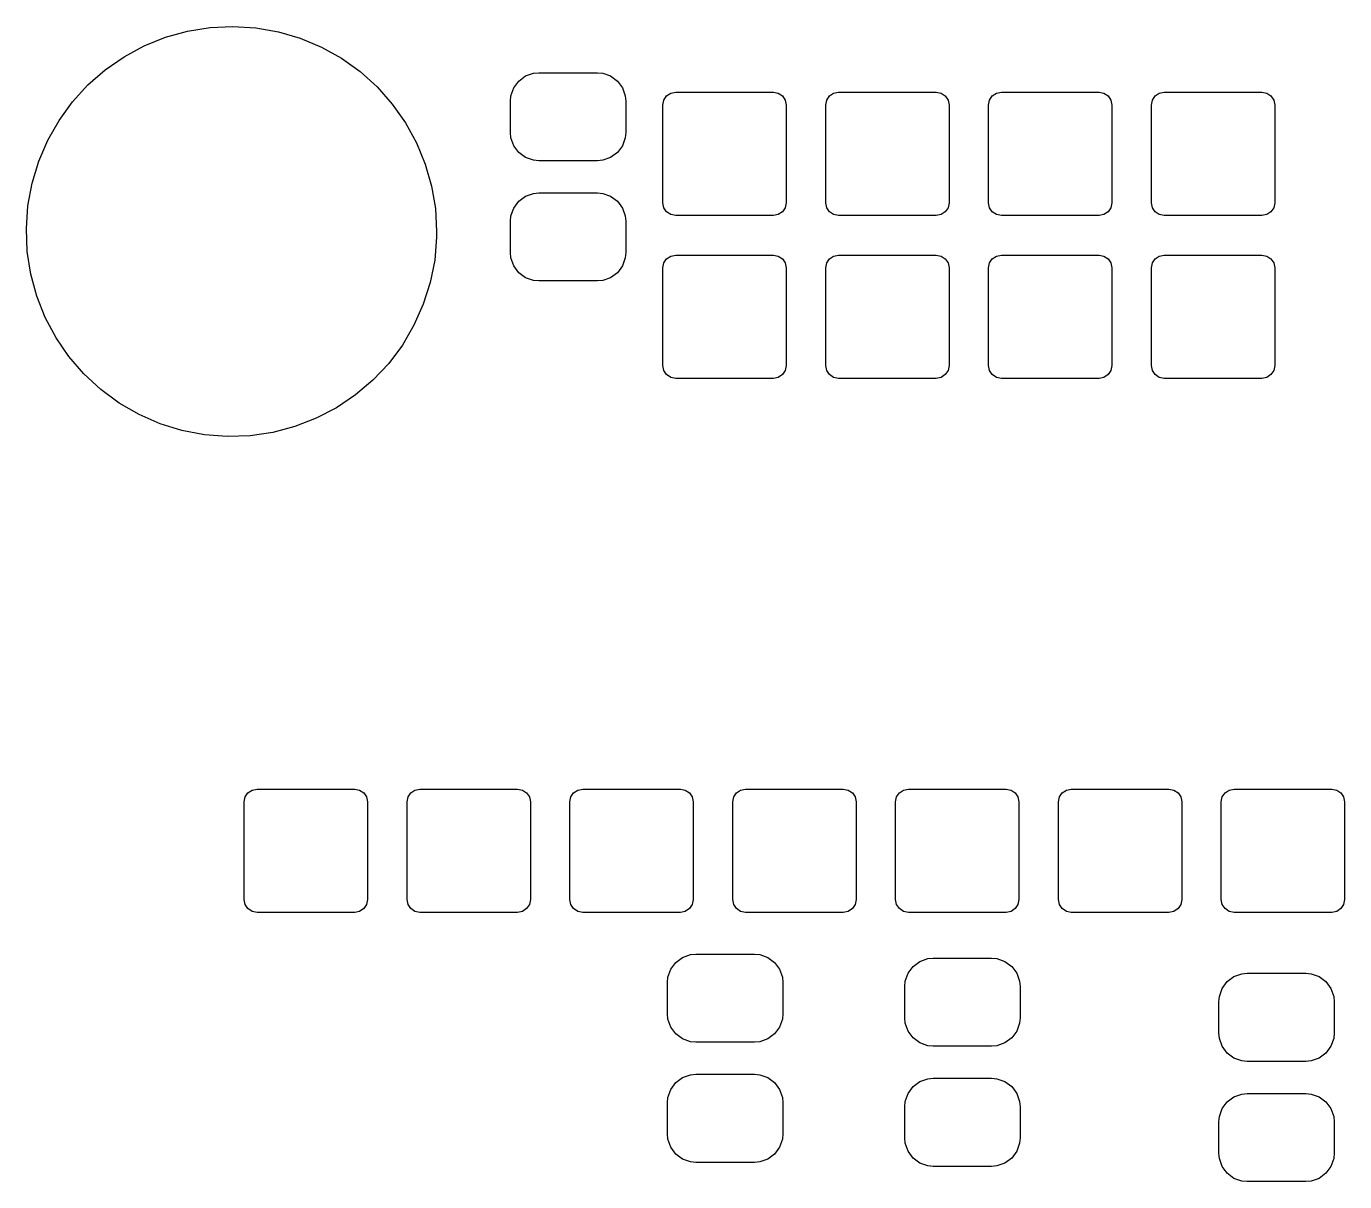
# Model space of a CAD drawing. Extents: x -0.13 to 2.13, y -0.13 to 2.53.
# Drawn here: x -0.126 to 0.684, y 1.816 to 2.526 of the extents above; entities that cross this region are included whole.
import ezdxf

# ---------------------------------------------------------------- set-up
doc = ezdxf.new("R2010")
doc.units = 0
doc.header["$MEASUREMENT"] = 0
doc.layers.add('BLACK', color=7, linetype='CONTINUOUS')

msp = doc.modelspace()

# ---------------------------------------------------------------- linework, layer by layer
at = {"layer": 'BLACK', "linetype": 'CONTINUOUS'}
for p, q in [((-0.01317, 2.52529), (0.00088, 2.52598)), ((0.00088, 2.52598), (0.01492, 2.5251)), ((-0.05364, 2.51399), (-0.0406, 2.51926)), ((-0.0406, 2.51926), (-0.02705, 2.52305)), ((-0.02705, 2.52305), (-0.01317, 2.52529)), ((0.01492, 2.5251), (0.02877, 2.52266)), ((0.02877, 2.52266), (0.04226, 2.51868)), ((0.04226, 2.51868), (0.05523, 2.51323)), ((-0.06601, 2.5073), (-0.05364, 2.51399)), ((0.05523, 2.51323), (0.06751, 2.50637)), ((-0.07756, 2.49928), (-0.06601, 2.5073)), ((0.06751, 2.50637), (0.07894, 2.49818)), ((-0.08815, 2.49001), (-0.07756, 2.49928)), ((0.07894, 2.49818), (0.08939, 2.48877)), ((0.17638, 2.49242), (0.18055, 2.49551)), ((0.18055, 2.49551), (0.18546, 2.49723)), ((0.18546, 2.49723), (0.18873, 2.49754)), ((0.18873, 2.49754), (0.22466, 2.49754)), ((0.22466, 2.49754), (0.22793, 2.49723)), ((0.22793, 2.49723), (0.23283, 2.49551)), ((0.23283, 2.49551), (0.23701, 2.49242)), ((-0.09763, 2.47963), (-0.08815, 2.49001)), ((0.08939, 2.48877), (0.09873, 2.47825)), ((0.17157, 2.48334), (0.17329, 2.48824)), ((0.17329, 2.48824), (0.17638, 2.49242)), ((0.23701, 2.49242), (0.2401, 2.48824)), ((0.2401, 2.48824), (0.24182, 2.48334)), ((0.26974, 2.48491), (0.27276, 2.48551)), ((0.27276, 2.48551), (0.33276, 2.48551)), ((0.33276, 2.48551), (0.33577, 2.48491)), ((0.36974, 2.48491), (0.37276, 2.48551)), ((0.37276, 2.48551), (0.43276, 2.48551)), ((0.43276, 2.48551), (0.43577, 2.48491)), ((0.46974, 2.48491), (0.47276, 2.48551)), ((0.47276, 2.48551), (0.53276, 2.48551)), ((0.53276, 2.48551), (0.53577, 2.48491)), ((0.56974, 2.48491), (0.57276, 2.48551)), ((0.57276, 2.48551), (0.63276, 2.48551)), ((0.63276, 2.48551), (0.63577, 2.48491)), ((-0.1059, 2.46825), (-0.09763, 2.47963)), ((0.09873, 2.47825), (0.10684, 2.46676)), ((0.17126, 2.48007), (0.17157, 2.48334)), ((0.17126, 2.46088), (0.17126, 2.48007)), ((0.24182, 2.48334), (0.24213, 2.48007)), ((0.24213, 2.48007), (0.24213, 2.46088)), ((0.26488, 2.47764), (0.26548, 2.48065)), ((0.26488, 2.41764), (0.26488, 2.47764)), ((0.26548, 2.48065), (0.26719, 2.48321)), ((0.26719, 2.48321), (0.26974, 2.48491)), ((0.33577, 2.48491), (0.33832, 2.48321)), ((0.33832, 2.48321), (0.34003, 2.48065)), ((0.34003, 2.48065), (0.34063, 2.47764)), ((0.34063, 2.47764), (0.34063, 2.41764)), ((0.36488, 2.47764), (0.36548, 2.48065)), ((0.36488, 2.41764), (0.36488, 2.47764)), ((0.36548, 2.48065), (0.36719, 2.48321)), ((0.36719, 2.48321), (0.36974, 2.48491)), ((0.43577, 2.48491), (0.43832, 2.48321)), ((0.43832, 2.48321), (0.44003, 2.48065)), ((0.44003, 2.48065), (0.44063, 2.47764)), ((0.44063, 2.47764), (0.44063, 2.41764)), ((0.46488, 2.47764), (0.46548, 2.48065)), ((0.46488, 2.41764), (0.46488, 2.47764)), ((0.46548, 2.48065), (0.46719, 2.48321)), ((0.46719, 2.48321), (0.46974, 2.48491)), ((0.53577, 2.48491), (0.53832, 2.48321)), ((0.53832, 2.48321), (0.54003, 2.48065)), ((0.54003, 2.48065), (0.54063, 2.47764)), ((0.54063, 2.47764), (0.54063, 2.41764)), ((0.56488, 2.47764), (0.56548, 2.48065)), ((0.56488, 2.41764), (0.56488, 2.47764)), ((0.56548, 2.48065), (0.56719, 2.48321)), ((0.56719, 2.48321), (0.56974, 2.48491)), ((0.63577, 2.48491), (0.63832, 2.48321)), ((0.63832, 2.48321), (0.64003, 2.48065)), ((0.64003, 2.48065), (0.64063, 2.47764)), ((0.64063, 2.47764), (0.64063, 2.41764)), ((-0.11285, 2.45602), (-0.1059, 2.46825)), ((0.10684, 2.46676), (0.11362, 2.45444)), ((-0.11839, 2.44309), (-0.11285, 2.45602)), ((0.11362, 2.45444), (0.11898, 2.44143)), ((0.17157, 2.4576), (0.17126, 2.46088)), ((0.17329, 2.4527), (0.17157, 2.4576)), ((0.24182, 2.4576), (0.2401, 2.4527)), ((0.24213, 2.46088), (0.24182, 2.4576)), ((0.17638, 2.44852), (0.17329, 2.4527)), ((0.18055, 2.44544), (0.17638, 2.44852)), ((0.18546, 2.44371), (0.18055, 2.44544)), ((0.23283, 2.44544), (0.22793, 2.44371)), ((0.23701, 2.44852), (0.23283, 2.44544)), ((0.2401, 2.4527), (0.23701, 2.44852)), ((-0.12245, 2.42962), (-0.11839, 2.44309)), ((0.11898, 2.44143), (0.12285, 2.42791)), ((0.18873, 2.44341), (0.18546, 2.44371)), ((0.22466, 2.44341), (0.18873, 2.44341)), ((0.22793, 2.44371), (0.22466, 2.44341)), ((-0.12499, 2.41579), (-0.12245, 2.42962)), ((0.12285, 2.42791), (0.1252, 2.41404)), ((0.17638, 2.4186), (0.18055, 2.42169)), ((0.18055, 2.42169), (0.18546, 2.42341)), ((0.18546, 2.42341), (0.18873, 2.42372)), ((0.18873, 2.42372), (0.22466, 2.42372)), ((0.22466, 2.42372), (0.22793, 2.42341)), ((0.22793, 2.42341), (0.23283, 2.42169)), ((0.23283, 2.42169), (0.23701, 2.4186)), ((-0.12597, 2.40176), (-0.12499, 2.41579)), ((0.1252, 2.41404), (0.12598, 2.4)), ((0.17157, 2.40952), (0.17329, 2.41442)), ((0.17329, 2.41442), (0.17638, 2.4186)), ((0.23701, 2.4186), (0.2401, 2.41442)), ((0.2401, 2.41442), (0.24182, 2.40952)), ((0.26548, 2.41462), (0.26488, 2.41764)), ((0.26719, 2.41207), (0.26548, 2.41462)), ((0.34003, 2.41462), (0.33832, 2.41207)), ((0.34063, 2.41764), (0.34003, 2.41462)), ((0.36548, 2.41462), (0.36488, 2.41764)), ((0.36719, 2.41207), (0.36548, 2.41462)), ((0.44003, 2.41462), (0.43832, 2.41207)), ((0.44063, 2.41764), (0.44003, 2.41462)), ((0.46548, 2.41462), (0.46488, 2.41764)), ((0.46719, 2.41207), (0.46548, 2.41462)), ((0.54003, 2.41462), (0.53832, 2.41207)), ((0.54063, 2.41764), (0.54003, 2.41462)), ((0.56548, 2.41462), (0.56488, 2.41764)), ((0.56719, 2.41207), (0.56548, 2.41462)), ((0.64003, 2.41462), (0.63832, 2.41207)), ((0.64063, 2.41764), (0.64003, 2.41462)), ((0.17126, 2.40625), (0.17157, 2.40952)), ((0.17126, 2.38706), (0.17126, 2.40625)), ((0.24182, 2.40952), (0.24213, 2.40625)), ((0.24213, 2.40625), (0.24213, 2.38706)), ((0.26974, 2.41036), (0.26719, 2.41207)), ((0.27276, 2.40976), (0.26974, 2.41036)), ((0.33276, 2.40976), (0.27276, 2.40976)), ((0.33577, 2.41036), (0.33276, 2.40976)), ((0.33832, 2.41207), (0.33577, 2.41036)), ((0.36974, 2.41036), (0.36719, 2.41207)), ((0.37276, 2.40976), (0.36974, 2.41036)), ((0.43276, 2.40976), (0.37276, 2.40976)), ((0.43577, 2.41036), (0.43276, 2.40976)), ((0.43832, 2.41207), (0.43577, 2.41036)), ((0.46974, 2.41036), (0.46719, 2.41207)), ((0.47276, 2.40976), (0.46974, 2.41036)), ((0.53276, 2.40976), (0.47276, 2.40976)), ((0.53577, 2.41036), (0.53276, 2.40976)), ((0.53832, 2.41207), (0.53577, 2.41036)), ((0.56974, 2.41036), (0.56719, 2.41207)), ((0.57276, 2.40976), (0.56974, 2.41036)), ((0.63276, 2.40976), (0.57276, 2.40976)), ((0.63577, 2.41036), (0.63276, 2.40976)), ((0.63832, 2.41207), (0.63577, 2.41036)), ((-0.12538, 2.38771), (-0.12597, 2.40176)), ((0.12593, 2.39648), (0.12476, 2.38247)), ((0.12598, 2.4), (0.12593, 2.39648)), ((-0.12323, 2.37381), (-0.12538, 2.38771)), ((0.12476, 2.38247), (0.12203, 2.36867)), ((0.17157, 2.38378), (0.17126, 2.38706)), ((0.17329, 2.37888), (0.17157, 2.38378)), ((0.24182, 2.38378), (0.2401, 2.37888)), ((0.24213, 2.38706), (0.24182, 2.38378)), ((0.26488, 2.37764), (0.26548, 2.38065)), ((0.26548, 2.38065), (0.26719, 2.38321)), ((0.26719, 2.38321), (0.26974, 2.38491)), ((0.26974, 2.38491), (0.27276, 2.38551)), ((0.27276, 2.38551), (0.33276, 2.38551)), ((0.33276, 2.38551), (0.33577, 2.38491)), ((0.33577, 2.38491), (0.33832, 2.38321)), ((0.33832, 2.38321), (0.34003, 2.38065)), ((0.34003, 2.38065), (0.34063, 2.37764)), ((0.36488, 2.37764), (0.36548, 2.38065)), ((0.36548, 2.38065), (0.36719, 2.38321)), ((0.36719, 2.38321), (0.36974, 2.38491)), ((0.36974, 2.38491), (0.37276, 2.38551)), ((0.37276, 2.38551), (0.43276, 2.38551)), ((0.43276, 2.38551), (0.43577, 2.38491)), ((0.43577, 2.38491), (0.43832, 2.38321)), ((0.43832, 2.38321), (0.44003, 2.38065)), ((0.44003, 2.38065), (0.44063, 2.37764)), ((0.46488, 2.37764), (0.46548, 2.38065)), ((0.46548, 2.38065), (0.46719, 2.38321)), ((0.46719, 2.38321), (0.46974, 2.38491)), ((0.46974, 2.38491), (0.47276, 2.38551)), ((0.47276, 2.38551), (0.53276, 2.38551)), ((0.53276, 2.38551), (0.53577, 2.38491)), ((0.53577, 2.38491), (0.53832, 2.38321)), ((0.53832, 2.38321), (0.54003, 2.38065)), ((0.54003, 2.38065), (0.54063, 2.37764)), ((0.56488, 2.37764), (0.56548, 2.38065)), ((0.56548, 2.38065), (0.56719, 2.38321)), ((0.56719, 2.38321), (0.56974, 2.38491)), ((0.56974, 2.38491), (0.57276, 2.38551)), ((0.57276, 2.38551), (0.63276, 2.38551)), ((0.63276, 2.38551), (0.63577, 2.38491)), ((0.63577, 2.38491), (0.63832, 2.38321)), ((0.63832, 2.38321), (0.64003, 2.38065)), ((0.64003, 2.38065), (0.64063, 2.37764)), ((-0.11954, 2.36023), (-0.12323, 2.37381)), ((0.17638, 2.3747), (0.17329, 2.37888)), ((0.18055, 2.37162), (0.17638, 2.3747)), ((0.23701, 2.3747), (0.23283, 2.37162)), ((0.2401, 2.37888), (0.23701, 2.3747)), ((0.26488, 2.31764), (0.26488, 2.37764)), ((0.34063, 2.37764), (0.34063, 2.31764)), ((0.36488, 2.31764), (0.36488, 2.37764)), ((0.44063, 2.37764), (0.44063, 2.31764)), ((0.46488, 2.31764), (0.46488, 2.37764)), ((0.54063, 2.37764), (0.54063, 2.31764)), ((0.56488, 2.31764), (0.56488, 2.37764)), ((0.64063, 2.37764), (0.64063, 2.31764)), ((0.12203, 2.36867), (0.11777, 2.35526)), ((0.18546, 2.3699), (0.18055, 2.37162)), ((0.18873, 2.36959), (0.18546, 2.3699)), ((0.22466, 2.36959), (0.18873, 2.36959)), ((0.22793, 2.3699), (0.22466, 2.36959)), ((0.23283, 2.37162), (0.22793, 2.3699)), ((-0.11437, 2.34716), (-0.11954, 2.36023)), ((0.11777, 2.35526), (0.11205, 2.34241)), ((-0.10776, 2.33474), (-0.11437, 2.34716)), ((0.11205, 2.34241), (0.10494, 2.33028)), ((-0.09982, 2.32313), (-0.10776, 2.33474)), ((0.10494, 2.33028), (0.09651, 2.31902)), ((-0.09063, 2.31248), (-0.09982, 2.32313)), ((0.09651, 2.31902), (0.08688, 2.30877)), ((0.26548, 2.31462), (0.26488, 2.31764)), ((0.34063, 2.31764), (0.34003, 2.31462)), ((0.36548, 2.31462), (0.36488, 2.31764)), ((0.44063, 2.31764), (0.44003, 2.31462)), ((0.46548, 2.31462), (0.46488, 2.31764)), ((0.54063, 2.31764), (0.54003, 2.31462)), ((0.56548, 2.31462), (0.56488, 2.31764)), ((0.64063, 2.31764), (0.64003, 2.31462)), ((-0.08031, 2.30293), (-0.09063, 2.31248)), ((0.08688, 2.30877), (0.07617, 2.29965)), ((0.26719, 2.31207), (0.26548, 2.31462)), ((0.26974, 2.31036), (0.26719, 2.31207)), ((0.27276, 2.30976), (0.26974, 2.31036)), ((0.33276, 2.30976), (0.27276, 2.30976)), ((0.33577, 2.31036), (0.33276, 2.30976)), ((0.33832, 2.31207), (0.33577, 2.31036)), ((0.34003, 2.31462), (0.33832, 2.31207)), ((0.36719, 2.31207), (0.36548, 2.31462)), ((0.36974, 2.31036), (0.36719, 2.31207)), ((0.37276, 2.30976), (0.36974, 2.31036)), ((0.43276, 2.30976), (0.37276, 2.30976)), ((0.43577, 2.31036), (0.43276, 2.30976)), ((0.43832, 2.31207), (0.43577, 2.31036)), ((0.44003, 2.31462), (0.43832, 2.31207)), ((0.46719, 2.31207), (0.46548, 2.31462)), ((0.46974, 2.31036), (0.46719, 2.31207)), ((0.47276, 2.30976), (0.46974, 2.31036)), ((0.53276, 2.30976), (0.47276, 2.30976)), ((0.53577, 2.31036), (0.53276, 2.30976)), ((0.53832, 2.31207), (0.53577, 2.31036)), ((0.54003, 2.31462), (0.53832, 2.31207)), ((0.56719, 2.31207), (0.56548, 2.31462)), ((0.56974, 2.31036), (0.56719, 2.31207)), ((0.57276, 2.30976), (0.56974, 2.31036)), ((0.63276, 2.30976), (0.57276, 2.30976)), ((0.63577, 2.31036), (0.63276, 2.30976)), ((0.63832, 2.31207), (0.63577, 2.31036)), ((0.64003, 2.31462), (0.63832, 2.31207)), ((-0.06898, 2.29458), (-0.08031, 2.30293)), ((0.07617, 2.29965), (0.06451, 2.29178)), ((-0.0568, 2.28755), (-0.06898, 2.29458)), ((0.06451, 2.29178), (0.05204, 2.28527)), ((-0.04391, 2.28192), (-0.0568, 2.28755)), ((0.05204, 2.28527), (0.03893, 2.28018)), ((-0.03048, 2.27776), (-0.04391, 2.28192)), ((-0.01666, 2.27512), (-0.03048, 2.27776)), ((-0.00264, 2.27404), (-0.01666, 2.27512)), ((0.02533, 2.27659), (0.01142, 2.27453)), ((0.03893, 2.28018), (0.02533, 2.27659)), ((0.01142, 2.27453), (-0.00264, 2.27404)), ((0.0101, 2.05525), (0.01266, 2.05696)), ((0.01266, 2.05696), (0.01567, 2.05756)), ((0.01567, 2.05756), (0.07567, 2.05756)), ((0.07567, 2.05756), (0.07868, 2.05696)), ((0.07868, 2.05696), (0.08124, 2.05525)), ((0.1101, 2.05525), (0.11266, 2.05696)), ((0.11266, 2.05696), (0.11567, 2.05756)), ((0.11567, 2.05756), (0.17567, 2.05756)), ((0.17567, 2.05756), (0.17868, 2.05696)), ((0.17868, 2.05696), (0.18124, 2.05525)), ((0.2101, 2.05525), (0.21266, 2.05696)), ((0.21266, 2.05696), (0.21567, 2.05756)), ((0.21567, 2.05756), (0.27567, 2.05756)), ((0.27567, 2.05756), (0.27868, 2.05696)), ((0.27868, 2.05696), (0.28124, 2.05525)), ((0.3101, 2.05525), (0.31266, 2.05696)), ((0.31266, 2.05696), (0.31567, 2.05756)), ((0.31567, 2.05756), (0.37567, 2.05756)), ((0.37567, 2.05756), (0.37868, 2.05696)), ((0.37868, 2.05696), (0.38124, 2.05525)), ((0.4101, 2.05525), (0.41266, 2.05696)), ((0.41266, 2.05696), (0.41567, 2.05756)), ((0.41567, 2.05756), (0.47567, 2.05756)), ((0.47567, 2.05756), (0.47868, 2.05696)), ((0.47868, 2.05696), (0.48124, 2.05525)), ((0.5101, 2.05525), (0.51266, 2.05696)), ((0.51266, 2.05696), (0.51567, 2.05756)), ((0.51567, 2.05756), (0.57567, 2.05756)), ((0.57567, 2.05756), (0.57868, 2.05696)), ((0.57868, 2.05696), (0.58124, 2.05525)), ((0.6101, 2.05525), (0.61266, 2.05696)), ((0.61266, 2.05696), (0.61567, 2.05756)), ((0.61567, 2.05756), (0.67567, 2.05756)), ((0.67567, 2.05756), (0.67868, 2.05696)), ((0.67868, 2.05696), (0.68124, 2.05525)), ((0.0078, 2.04969), (0.00839, 2.0527)), ((0.0078, 1.98969), (0.0078, 2.04969)), ((0.00839, 2.0527), (0.0101, 2.05525)), ((0.08124, 2.05525), (0.08294, 2.0527)), ((0.08294, 2.0527), (0.08354, 2.04969)), ((0.08354, 2.04969), (0.08354, 1.98969)), ((0.1078, 2.04969), (0.1084, 2.0527)), ((0.1078, 1.98969), (0.1078, 2.04969)), ((0.1084, 2.0527), (0.1101, 2.05525)), ((0.18124, 2.05525), (0.18294, 2.0527)), ((0.18294, 2.0527), (0.18354, 2.04969)), ((0.18354, 2.04969), (0.18354, 1.98969)), ((0.2078, 2.04969), (0.20839, 2.0527)), ((0.2078, 1.98969), (0.2078, 2.04969)), ((0.20839, 2.0527), (0.2101, 2.05525)), ((0.28124, 2.05525), (0.28294, 2.0527)), ((0.28294, 2.0527), (0.28354, 2.04969)), ((0.28354, 2.04969), (0.28354, 1.98969)), ((0.30779, 2.04969), (0.30839, 2.0527)), ((0.30779, 1.98969), (0.30779, 2.04969)), ((0.30839, 2.0527), (0.3101, 2.05525)), ((0.38124, 2.05525), (0.38294, 2.0527)), ((0.38294, 2.0527), (0.38354, 2.04969)), ((0.38354, 2.04969), (0.38354, 1.98969)), ((0.4078, 2.04969), (0.4084, 2.0527)), ((0.4078, 1.98969), (0.4078, 2.04969)), ((0.4084, 2.0527), (0.4101, 2.05525)), ((0.48124, 2.05525), (0.48294, 2.0527)), ((0.48294, 2.0527), (0.48354, 2.04969)), ((0.48354, 2.04969), (0.48354, 1.98969)), ((0.50779, 2.04969), (0.5084, 2.0527)), ((0.50779, 1.98969), (0.50779, 2.04969)), ((0.5084, 2.0527), (0.5101, 2.05525)), ((0.58124, 2.05525), (0.58294, 2.0527)), ((0.58294, 2.0527), (0.58354, 2.04969)), ((0.58354, 2.04969), (0.58354, 1.98969)), ((0.60779, 2.04969), (0.6084, 2.0527)), ((0.60779, 1.98969), (0.60779, 2.04969)), ((0.6084, 2.0527), (0.6101, 2.05525)), ((0.68124, 2.05525), (0.68294, 2.0527)), ((0.68294, 2.0527), (0.68354, 2.04969)), ((0.68354, 2.04969), (0.68354, 1.98969)), ((0.00839, 1.98667), (0.0078, 1.98969)), ((0.0101, 1.98412), (0.00839, 1.98667)), ((0.01266, 1.98241), (0.0101, 1.98412)), ((0.08124, 1.98412), (0.07868, 1.98241)), ((0.08294, 1.98667), (0.08124, 1.98412)), ((0.08354, 1.98969), (0.08294, 1.98667)), ((0.1084, 1.98667), (0.1078, 1.98969)), ((0.1101, 1.98412), (0.1084, 1.98667)), ((0.11266, 1.98241), (0.1101, 1.98412)), ((0.18124, 1.98412), (0.17868, 1.98241)), ((0.18294, 1.98667), (0.18124, 1.98412)), ((0.18354, 1.98969), (0.18294, 1.98667)), ((0.20839, 1.98667), (0.2078, 1.98969)), ((0.2101, 1.98412), (0.20839, 1.98667)), ((0.21266, 1.98241), (0.2101, 1.98412)), ((0.28124, 1.98412), (0.27868, 1.98241)), ((0.28294, 1.98667), (0.28124, 1.98412)), ((0.28354, 1.98969), (0.28294, 1.98667)), ((0.30839, 1.98667), (0.30779, 1.98969)), ((0.3101, 1.98412), (0.30839, 1.98667)), ((0.31266, 1.98241), (0.3101, 1.98412)), ((0.38124, 1.98412), (0.37868, 1.98241)), ((0.38294, 1.98667), (0.38124, 1.98412)), ((0.38354, 1.98969), (0.38294, 1.98667)), ((0.4084, 1.98667), (0.4078, 1.98969)), ((0.4101, 1.98412), (0.4084, 1.98667)), ((0.41266, 1.98241), (0.4101, 1.98412)), ((0.48124, 1.98412), (0.47868, 1.98241)), ((0.48294, 1.98667), (0.48124, 1.98412)), ((0.48354, 1.98969), (0.48294, 1.98667)), ((0.5084, 1.98667), (0.50779, 1.98969)), ((0.5101, 1.98412), (0.5084, 1.98667)), ((0.51266, 1.98241), (0.5101, 1.98412)), ((0.58124, 1.98412), (0.57868, 1.98241)), ((0.58294, 1.98667), (0.58124, 1.98412)), ((0.58354, 1.98969), (0.58294, 1.98667)), ((0.6084, 1.98667), (0.60779, 1.98969)), ((0.6101, 1.98412), (0.6084, 1.98667)), ((0.61266, 1.98241), (0.6101, 1.98412)), ((0.68124, 1.98412), (0.67868, 1.98241)), ((0.68294, 1.98667), (0.68124, 1.98412)), ((0.68354, 1.98969), (0.68294, 1.98667)), ((0.01567, 1.98181), (0.01266, 1.98241)), ((0.07567, 1.98181), (0.01567, 1.98181)), ((0.07868, 1.98241), (0.07567, 1.98181)), ((0.11567, 1.98181), (0.11266, 1.98241)), ((0.17567, 1.98181), (0.11567, 1.98181)), ((0.17868, 1.98241), (0.17567, 1.98181)), ((0.21567, 1.98181), (0.21266, 1.98241)), ((0.27567, 1.98181), (0.21567, 1.98181)), ((0.27868, 1.98241), (0.27567, 1.98181)), ((0.31567, 1.98181), (0.31266, 1.98241)), ((0.37567, 1.98181), (0.31567, 1.98181)), ((0.37868, 1.98241), (0.37567, 1.98181)), ((0.41567, 1.98181), (0.41266, 1.98241)), ((0.47567, 1.98181), (0.41567, 1.98181)), ((0.47868, 1.98241), (0.47567, 1.98181)), ((0.51567, 1.98181), (0.51266, 1.98241)), ((0.57567, 1.98181), (0.51567, 1.98181)), ((0.57868, 1.98241), (0.57567, 1.98181)), ((0.61567, 1.98181), (0.61266, 1.98241)), ((0.67567, 1.98181), (0.61567, 1.98181)), ((0.67868, 1.98241), (0.67567, 1.98181)), ((0.26975, 1.94691), (0.27283, 1.95108)), ((0.27283, 1.95108), (0.27701, 1.95417)), ((0.27701, 1.95417), (0.28191, 1.95589)), ((0.28191, 1.95589), (0.28519, 1.9562)), ((0.28519, 1.9562), (0.32111, 1.9562)), ((0.32111, 1.9562), (0.32439, 1.95589)), ((0.32439, 1.95589), (0.32929, 1.95417)), ((0.32929, 1.95417), (0.33347, 1.95108)), ((0.33347, 1.95108), (0.33655, 1.94691)), ((0.4185, 1.94862), (0.42268, 1.95171)), ((0.42268, 1.95171), (0.42758, 1.95343)), ((0.42758, 1.95343), (0.43086, 1.95374)), ((0.43086, 1.95374), (0.46678, 1.95374)), ((0.46678, 1.95374), (0.47006, 1.95343)), ((0.47006, 1.95343), (0.47496, 1.95171)), ((0.47496, 1.95171), (0.47913, 1.94862)), ((0.26803, 1.942), (0.26975, 1.94691)), ((0.33655, 1.94691), (0.33827, 1.942)), ((0.41369, 1.93954), (0.41542, 1.94444)), ((0.41542, 1.94444), (0.4185, 1.94862)), ((0.47913, 1.94862), (0.48222, 1.94444)), ((0.48222, 1.94444), (0.48394, 1.93954)), ((0.6156, 1.94236), (0.6205, 1.94408)), ((0.6205, 1.94408), (0.62377, 1.94439)), ((0.62377, 1.94439), (0.6597, 1.94439)), ((0.6597, 1.94439), (0.66297, 1.94408)), ((0.66297, 1.94408), (0.66787, 1.94236)), ((0.26772, 1.93873), (0.26803, 1.942)), ((0.26772, 1.91954), (0.26772, 1.93873)), ((0.33827, 1.942), (0.33858, 1.93873)), ((0.33858, 1.93873), (0.33858, 1.91954)), ((0.41339, 1.93627), (0.41369, 1.93954)), ((0.41339, 1.91708), (0.41339, 1.93627)), ((0.48394, 1.93954), (0.48425, 1.93627)), ((0.48425, 1.93627), (0.48425, 1.91708)), ((0.60661, 1.93019), (0.60833, 1.93509)), ((0.60833, 1.93509), (0.61142, 1.93927)), ((0.61142, 1.93927), (0.6156, 1.94236)), ((0.66787, 1.94236), (0.67205, 1.93927)), ((0.67205, 1.93927), (0.67514, 1.93509)), ((0.67514, 1.93509), (0.67686, 1.93019)), ((0.6063, 1.92692), (0.60661, 1.93019)), ((0.6063, 1.90773), (0.6063, 1.92692)), ((0.67686, 1.93019), (0.67717, 1.92692)), ((0.67717, 1.92692), (0.67717, 1.90773)), ((0.26803, 1.91626), (0.26772, 1.91954)), ((0.33858, 1.91954), (0.33827, 1.91626)), ((0.26975, 1.91136), (0.26803, 1.91626)), ((0.27283, 1.90718), (0.26975, 1.91136)), ((0.33655, 1.91136), (0.33347, 1.90718)), ((0.33827, 1.91626), (0.33655, 1.91136)), ((0.41369, 1.9138), (0.41339, 1.91708)), ((0.41542, 1.9089), (0.41369, 1.9138)), ((0.48394, 1.9138), (0.48222, 1.9089)), ((0.48425, 1.91708), (0.48394, 1.9138)), ((0.27701, 1.9041), (0.27283, 1.90718)), ((0.28191, 1.90238), (0.27701, 1.9041)), ((0.28519, 1.90207), (0.28191, 1.90238)), ((0.32439, 1.90238), (0.32111, 1.90207)), ((0.32929, 1.9041), (0.32439, 1.90238)), ((0.33347, 1.90718), (0.32929, 1.9041)), ((0.4185, 1.90472), (0.41542, 1.9089)), ((0.42268, 1.90164), (0.4185, 1.90472)), ((0.47913, 1.90472), (0.47496, 1.90164)), ((0.48222, 1.9089), (0.47913, 1.90472)), ((0.60661, 1.90445), (0.6063, 1.90773)), ((0.60833, 1.89955), (0.60661, 1.90445)), ((0.67686, 1.90445), (0.67514, 1.89955)), ((0.67717, 1.90773), (0.67686, 1.90445)), ((0.32111, 1.90207), (0.28519, 1.90207)), ((0.42758, 1.89992), (0.42268, 1.90164)), ((0.43086, 1.89961), (0.42758, 1.89992)), ((0.46678, 1.89961), (0.43086, 1.89961)), ((0.47006, 1.89992), (0.46678, 1.89961)), ((0.47496, 1.90164), (0.47006, 1.89992)), ((0.61142, 1.89537), (0.60833, 1.89955)), ((0.6156, 1.89229), (0.61142, 1.89537)), ((0.67205, 1.89537), (0.66787, 1.89229)), ((0.67514, 1.89955), (0.67205, 1.89537)), ((0.6205, 1.89057), (0.6156, 1.89229)), ((0.62377, 1.89026), (0.6205, 1.89057)), ((0.6597, 1.89026), (0.62377, 1.89026)), ((0.66297, 1.89057), (0.6597, 1.89026)), ((0.66787, 1.89229), (0.66297, 1.89057)), ((0.27283, 1.87726), (0.27701, 1.88035)), ((0.27701, 1.88035), (0.28191, 1.88207)), ((0.28191, 1.88207), (0.28519, 1.88238)), ((0.28519, 1.88238), (0.32111, 1.88238)), ((0.32111, 1.88238), (0.32439, 1.88207)), ((0.32439, 1.88207), (0.32929, 1.88035)), ((0.32929, 1.88035), (0.33347, 1.87726)), ((0.42268, 1.87789), (0.42758, 1.87961)), ((0.42758, 1.87961), (0.43086, 1.87992)), ((0.43086, 1.87992), (0.46678, 1.87992)), ((0.46678, 1.87992), (0.47006, 1.87961)), ((0.47006, 1.87961), (0.47496, 1.87789)), ((0.26803, 1.86819), (0.26975, 1.87309)), ((0.26975, 1.87309), (0.27283, 1.87726)), ((0.33347, 1.87726), (0.33655, 1.87309)), ((0.33655, 1.87309), (0.33827, 1.86819)), ((0.41369, 1.86572), (0.41542, 1.87063)), ((0.41542, 1.87063), (0.4185, 1.8748)), ((0.4185, 1.8748), (0.42268, 1.87789)), ((0.47496, 1.87789), (0.47913, 1.8748)), ((0.47913, 1.8748), (0.48222, 1.87063)), ((0.48222, 1.87063), (0.48394, 1.86572)), ((0.6156, 1.86854), (0.6205, 1.87026)), ((0.6205, 1.87026), (0.62377, 1.87057)), ((0.62377, 1.87057), (0.6597, 1.87057)), ((0.6597, 1.87057), (0.66297, 1.87026)), ((0.66297, 1.87026), (0.66787, 1.86854)), ((0.26772, 1.86491), (0.26803, 1.86819)), ((0.26772, 1.84572), (0.26772, 1.86491)), ((0.33827, 1.86819), (0.33858, 1.86491)), ((0.33858, 1.86491), (0.33858, 1.84572)), ((0.41339, 1.86245), (0.41369, 1.86572)), ((0.41339, 1.84326), (0.41339, 1.86245)), ((0.48394, 1.86572), (0.48425, 1.86245)), ((0.48425, 1.86245), (0.48425, 1.84326)), ((0.60833, 1.86128), (0.61142, 1.86545)), ((0.61142, 1.86545), (0.6156, 1.86854)), ((0.66787, 1.86854), (0.67205, 1.86545)), ((0.67205, 1.86545), (0.67514, 1.86128)), ((0.6063, 1.8531), (0.60661, 1.85637)), ((0.60661, 1.85637), (0.60833, 1.86128)), ((0.67514, 1.86128), (0.67686, 1.85637)), ((0.67686, 1.85637), (0.67717, 1.8531)), ((0.26803, 1.84244), (0.26772, 1.84572)), ((0.33858, 1.84572), (0.33827, 1.84244)), ((0.6063, 1.83391), (0.6063, 1.8531)), ((0.67717, 1.8531), (0.67717, 1.83391)), ((0.26975, 1.83754), (0.26803, 1.84244)), ((0.33827, 1.84244), (0.33655, 1.83754)), ((0.41369, 1.83998), (0.41339, 1.84326)), ((0.41542, 1.83508), (0.41369, 1.83998)), ((0.48394, 1.83998), (0.48222, 1.83508)), ((0.48425, 1.84326), (0.48394, 1.83998)), ((0.27283, 1.83336), (0.26975, 1.83754)), ((0.27701, 1.83028), (0.27283, 1.83336)), ((0.28191, 1.82856), (0.27701, 1.83028)), ((0.32929, 1.83028), (0.32439, 1.82856)), ((0.33347, 1.83336), (0.32929, 1.83028)), ((0.33655, 1.83754), (0.33347, 1.83336)), ((0.4185, 1.8309), (0.41542, 1.83508)), ((0.42268, 1.82782), (0.4185, 1.8309)), ((0.47913, 1.8309), (0.47496, 1.82782)), ((0.48222, 1.83508), (0.47913, 1.8309)), ((0.60661, 1.83063), (0.6063, 1.83391)), ((0.60833, 1.82573), (0.60661, 1.83063)), ((0.67686, 1.83063), (0.67514, 1.82573)), ((0.67717, 1.83391), (0.67686, 1.83063)), ((0.28519, 1.82825), (0.28191, 1.82856)), ((0.32111, 1.82825), (0.28519, 1.82825)), ((0.32439, 1.82856), (0.32111, 1.82825)), ((0.42758, 1.8261), (0.42268, 1.82782)), ((0.43086, 1.82579), (0.42758, 1.8261)), ((0.46678, 1.82579), (0.43086, 1.82579)), ((0.47006, 1.8261), (0.46678, 1.82579)), ((0.47496, 1.82782), (0.47006, 1.8261)), ((0.61142, 1.82155), (0.60833, 1.82573)), ((0.6156, 1.81847), (0.61142, 1.82155)), ((0.67205, 1.82155), (0.66787, 1.81847)), ((0.67514, 1.82573), (0.67205, 1.82155)), ((0.6205, 1.81675), (0.6156, 1.81847)), ((0.62377, 1.81644), (0.6205, 1.81675)), ((0.6597, 1.81644), (0.62377, 1.81644)), ((0.66297, 1.81675), (0.6597, 1.81644)), ((0.66787, 1.81847), (0.66297, 1.81675))]:
    msp.add_line(p, q, dxfattribs=at)

doc.saveas('drawing.dxf')
